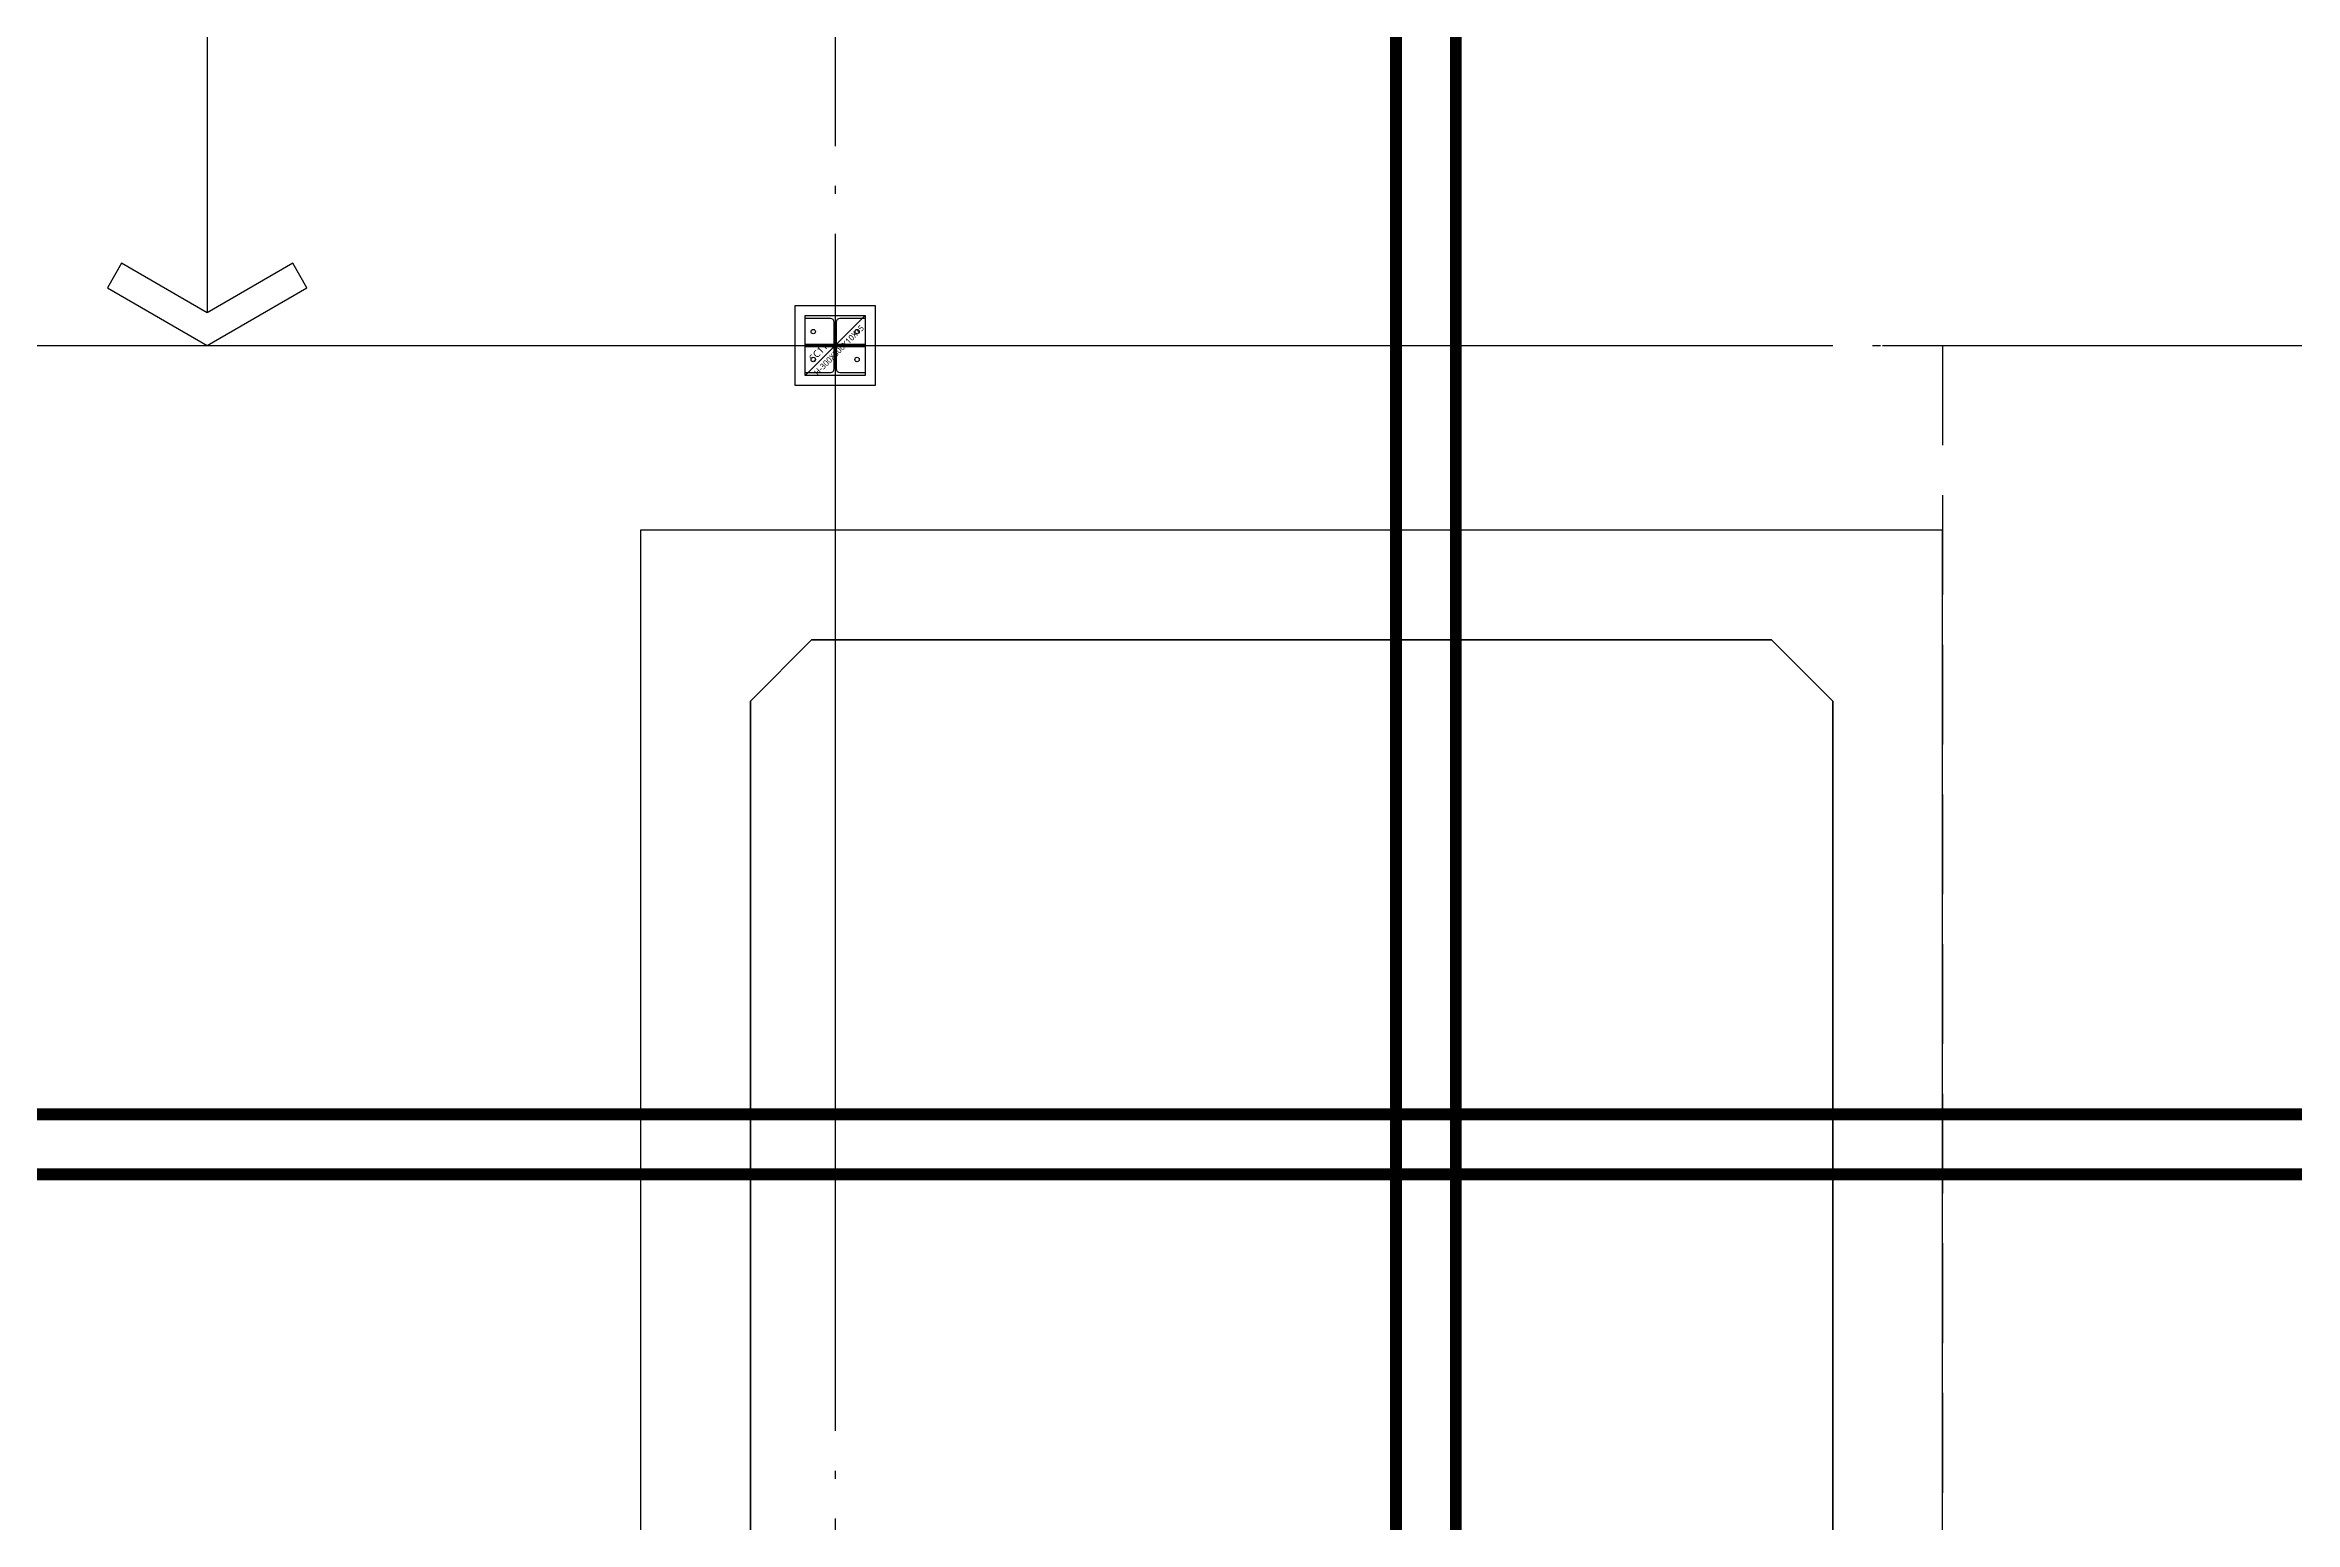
# Model space of a CAD drawing. Header units: millimetres. Extents: x -734060 to 504600, y -7739 to 118800.
# Drawn here: x 61540 to 72817, y 50003 to 57406 of the extents above; entities that cross this region are included whole.
import ezdxf
from ezdxf.enums import TextEntityAlignment as Align

# ---------------------------------------------------------------- set-up
doc = ezdxf.new("R2010")
doc.units = ezdxf.units.MM
doc.header["$LTSCALE"] = 200
for name, pattern in [('CEN-GAUN', [32.2, 30, -1, 0.2, -1]), ('HID', [2.3, 1.5, -0.8]), ('HIDDEN', [0.375, 0.25, -0.125])]:
    doc.linetypes.add(name, pattern=pattern)
doc.layers.get('DEFPOINTS').update_dxf_attribs({"color": 137})
for name, color, linetype in [('0-TEXT SLAB', 7, 'Continuous'), ('09GIRDER', 2, 'Continuous'), ('0바닥전기트렌치', 5, 'Continuous'), ('0배근라인', 4, 'HIDDEN'), ('CEN', 1, 'CEN-GAUN'), ('S-STG', 4, 'Continuous'), ('STEEL BASE', 13, 'Continuous'), ('SYM-LEAD', 6, 'Continuous')]:
    doc.layers.add(name, color=color, linetype=linetype)
doc.styles.add('스타일1', font='malgun.ttf')

# ---------------------------------------------------------------- blocks, each defined once
blk = doc.blocks.new('S-SC11')
at = {"layer": '09GIRDER'}
blk.add_lwpolyline([(-150, -150), (-150, -135), (-23, -135, 0.414214), (-5, -117), (-5, 117, 0.414214), (-23, 135), (-150, 135), (-150, 150), (150, 150), (150, 135), (23, 135, 0.414214), (5, 117), (5, -117, 0.414214), (23, -135), (150, -135), (150, -150)], format="xyb", close=True, dxfattribs=at)
at = {"layer": 'DEFPOINTS'}
blk.add_line((-150, -150), (150, 150), dxfattribs=at)
blk.add_lwpolyline([(-150, 150), (150, 150), (150, -150), (-150, -150)], close=True, dxfattribs=at)
at = {"layer": 'STEEL BASE'}
for points in [[(-200, 200), (200, 200), (200, -200), (-200, -200)], [(-150, 6), (-5, 6), (-5, -6), (-150, -6)], [(5, 6), (150, 6), (150, -6), (5, -6)]]:
    blk.add_lwpolyline(points, close=True, dxfattribs=at)
for centre in [(-110, 70), (110, 70), (-110, -70), (110, -70)]:
    blk.add_circle(centre, 11, dxfattribs=at)
at = {"layer": 'DEFPOINTS', "style": '스타일1'}
blk.add_text('SC11', height=35, rotation=45, dxfattribs=at).set_placement((-109, -83))
blk.add_text('H-300X300X10X15', height=30, rotation=45, dxfattribs=at).set_placement((19, -23), align=Align.MIDDLE_CENTER)
blk = doc.blocks.new('x-stu-1Fcol')
blk.add_blockref('S-SC11', (24000, -30000))
blk = doc.blocks.new('*U54')
at = {"layer": 'SYM-LEAD'}
blk.add_line((48142, 67814), (50977, 67814), dxfattribs=at)
blk.add_lwpolyline([(50729, 68243), (50977, 67814), (50729, 67385), (50853, 67314), (51142, 67814), (50853, 68314)], close=True, dxfattribs=at)

msp = doc.modelspace()

# ---------------------------------------------------------------- linework, layer by layer
at = {"layer": '0-TEXT SLAB', "const_width": 60}
for points in [[(68310.9, 42650), (68310.9, 86150)], [(95875, 52046.479), (41250, 52046.479)]]:
    msp.add_lwpolyline(points, dxfattribs=at)
at = {"layer": '0-TEXT SLAB', "linetype": 'HID', "ltscale": 3, "const_width": 60}
for points in [[(68610.9, 42650), (68610.9, 86150)], [(95875, 51746.479), (41250, 51746.479)]]:
    msp.add_lwpolyline(points, dxfattribs=at)
at = {"layer": '0바닥전기트렌치'}
for p, q in [((64525, 54975), (64525, 45681.833)), ((71050, 54975), (64525, 54975)), ((71050, 46381.833), (71050, 54975)), ((65381.833, 54425), (65075, 54118.167)), ((70193.167, 54425), (65381.833, 54425)), ((70500, 54118.167), (70193.167, 54425)), ((65075, 54118.167), (65075, 44281.833)), ((70500, 44281.833), (70500, 54118.167))]:
    msp.add_line(p, q, dxfattribs=at)
for points in [[(71050, 54975), (64525, 54975), (64525, 45681.833), (64218.167, 45375), (62700, 45375), (62700, 44825), (64218.167, 44825), (64525, 44518.167), (64525, 42600), (65075, 42600), (65075, 43118.167), (65381.833, 43425), (71050, 43425), (71050, 45218.167), (71356.833, 45525), (72500, 45525), (72500, 46075), (71356.833, 46075), (71050, 46381.833)], [(70193.167, 54425), (70500, 54118.167), (70500, 44281.833), (70193.167, 43975), (65381.833, 43975), (65075, 44281.833), (65075, 54118.167), (65381.833, 54425)]]:
    msp.add_lwpolyline(points, close=True, dxfattribs=at)
at = {"layer": '0배근라인', "ltscale": 10}
for p, q in [((41500, 55900), (91500, 55900)), ((71050, 55900), (71050, 43000))]:
    msp.add_line(p, q, dxfattribs=at)
at = {"layer": 'CEN'}
for p, q in [((65500, 95100), (65500, 32900)), ((32300, 55900), (117500, 55900))]:
    msp.add_line(p, q, dxfattribs=at)

# ---------------------------------------------------------------- block references
msp.add_blockref('x-stu-1Fcol', (41500, 85900))
at = {"layer": 'S-STG', "rotation": 270}
msp.add_blockref('*U54', (-5461.76, 107041.55), dxfattribs=at)

doc.saveas('drawing.dxf')
